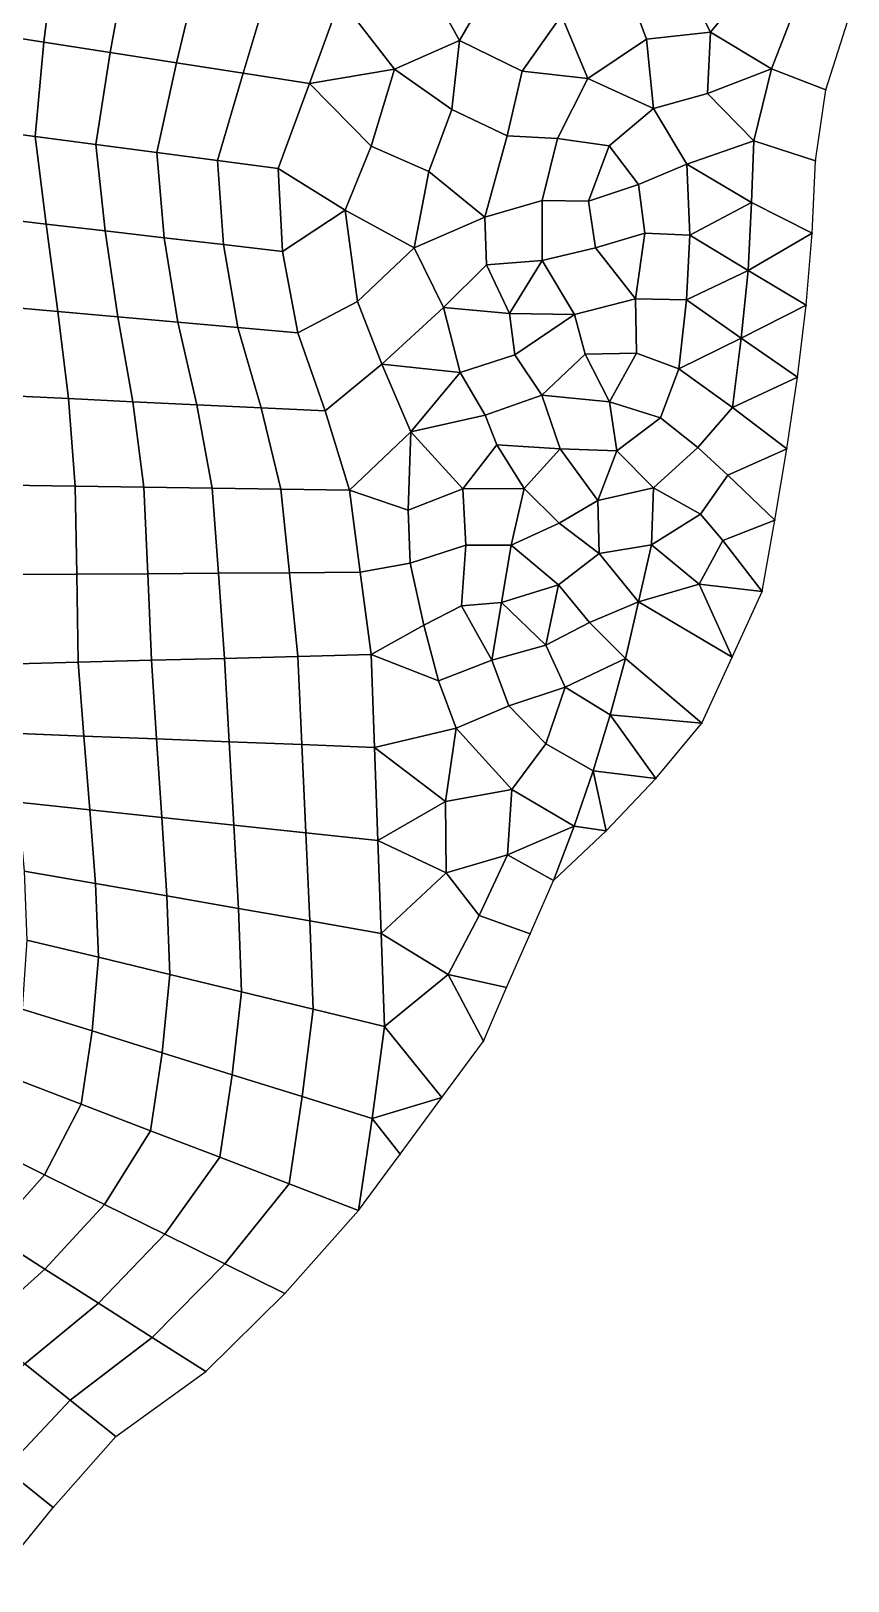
# Model space of a CAD drawing. Extents: x 391089 to 406232, y 6461839 to 6471033.
# Drawn here: x 401794 to 402131, y 6468720 to 6469359 of the extents above; entities that cross this region are included whole.
import ezdxf

# ---------------------------------------------------------------- set-up
doc = ezdxf.new("R2010")
doc.units = 0
for name, color, linetype in [('MESH_BOUND', 25, 'CONTINUOUS'), ('MESH_ELEMS', 18, 'CONTINUOUS'), ('MESH_NODES', 18, 'CONTINUOUS')]:
    doc.layers.add(name, color=color, linetype=linetype)

msp = doc.modelspace()

# ---------------------------------------------------------------- linework, layer by layer
at = {"layer": 'MESH_BOUND', "color": 25}
for points in [[(402121.69, 6469334.8, 1.685), (402130.835, 6469363.17, 1.652)], [(402117.461, 6469305.47, 1.757), (402121.69, 6469334.8, 1.685)], [(402116.074, 6469275.65, 1.699), (402117.461, 6469305.47, 1.757)], [(402113.606, 6469245.9, 3.527), (402116.074, 6469275.65, 1.699)], [(402110.076, 6469216.28, 1.505), (402113.606, 6469245.9, 3.527)], [(402105.648, 6469186.75, 1.611), (402110.076, 6469216.28, 1.505)], [(402100.619, 6469157.33, 2.066), (402105.648, 6469186.75, 1.611)], [(402095.504, 6469127.92, 1.446), (402100.619, 6469157.33, 2.066)], [(402083.072, 6469100.78, 1.192), (402095.504, 6469127.92, 1.446)], [(402070.635, 6469073.65, 1.191), (402083.072, 6469100.78, 1.192)], [(402051.672, 6469050.78, 1.052), (402070.635, 6469073.65, 1.191)], [(402031.115, 6469029.17, 0.865), (402051.672, 6469050.78, 1.052)], [(402009.396, 6469008.69, 0.041), (402031.115, 6469029.17, 0.865)], [(401999.748, 6468986.65, 0.052), (402009.396, 6469008.69, 0.041)], [(401990.069, 6468964.61, 0.069), (401999.748, 6468986.65, 0.052)], [(401980.592, 6468942.49, 0.085), (401990.069, 6468964.61, 0.069)], [(401963.416, 6468919.2, 0.086), (401980.592, 6468942.49, 0.085)], [(401946.24, 6468895.92, 0.12), (401963.416, 6468919.2, 0.086)], [(401929.064, 6468872.63, 0.162), (401946.24, 6468895.92, 0.12)], [(401898.704, 6468838.34, 0.245), (401929.064, 6468872.63, 0.162)], [(401866.144, 6468806.19, 0.347), (401898.704, 6468838.34, 0.245)], [(401828.951, 6468779.5, 0.359), (401866.144, 6468806.19, 0.347)], [(401803.187, 6468750.17, 0.372), (401828.951, 6468779.5, 0.359)], [(401778.575, 6468719.85, 6.029), (401803.187, 6468750.17, 0.372)]]:
    msp.add_polyline3d(points, dxfattribs=at)
at = {"layer": 'MESH_ELEMS', "color": 178}
for points in [[(401804.118, 6469393.17, -0.278), (401774.766, 6469398.38, 0.017), (401771.891, 6469358.67, 0.027), (401799.273, 6469354.4, -0.186)], [(401833.471, 6469387.97, -2.003), (401804.118, 6469393.17, -0.278), (401799.273, 6469354.4, -0.186), (401826.655, 6469350.13, -2.323)], [(401862.824, 6469382.76, -2.13), (401833.471, 6469387.97, -2.003), (401826.655, 6469350.13, -2.323), (401854.037, 6469345.86, -2.268)], [(401892.176, 6469377.55, -0.141), (401862.824, 6469382.76, -2.13), (401854.037, 6469345.86, -2.268), (401881.419, 6469341.58, 0.147)], [(401943.937, 6469343.29, 0.885), (401970.607, 6469355.03, 0.756), (401955.681, 6469382.35, 1.117), (401921.529, 6469372.34, 0.235)], [(401986.04, 6469381.73, 0.954), (401955.681, 6469382.35, 1.117), (401970.607, 6469355.03, 0.756), (401986.04, 6469381.73, 0.954)], [(401970.607, 6469355.03, 0.756), (401996.44, 6469342.42, 0.651), (402012.682, 6469365.35, 0.664), (401986.04, 6469381.73, 0.954)], [(402061.304, 6469383.72, 1.242), (402039.907, 6469376.79, 0.706), (402047.703, 6469355.61, 0.421), (402074.115, 6469358.53, 0.876)], [(402061.304, 6469383.72, 1.242), (402074.115, 6469358.53, 0.876), (402090.367, 6469378.25, 1.049), (402061.304, 6469383.72, 1.242)], [(401921.529, 6469372.34, 0.235), (401892.176, 6469377.55, -0.141), (401881.419, 6469341.58, 0.147), (401908.801, 6469337.31, 0.293)], [(402047.703, 6469355.61, 0.421), (402039.907, 6469376.79, 0.706), (402012.682, 6469365.35, 0.664), (402023.586, 6469339.43, 0.771)], [(402074.115, 6469358.53, 0.876), (402099.335, 6469343.37, 0.723), (402109.103, 6469368.46, 1.56), (402090.367, 6469378.25, 1.049)], [(401908.801, 6469337.31, 0.293), (401943.937, 6469343.29, 0.885), (401921.529, 6469372.34, 0.235), (401908.801, 6469337.31, 0.293)], [(402109.103, 6469368.46, 1.56), (402099.335, 6469343.37, 0.723), (402121.69, 6469334.8, 1.685), (402130.835, 6469363.17, 1.652)], [(402023.586, 6469339.43, 0.771), (402012.682, 6469365.35, 0.664), (401996.44, 6469342.42, 0.651), (402023.586, 6469339.43, 0.771)], [(401799.273, 6469354.4, -0.186), (401771.891, 6469358.67, 0.027), (401770.69, 6469318.81, 5.722), (401795.738, 6469315.51, -0.002)], [(401826.655, 6469350.13, -2.323), (401799.273, 6469354.4, -0.186), (401795.738, 6469315.51, -0.002), (401820.786, 6469312.21, -2.234)], [(401970.607, 6469355.03, 0.756), (401943.937, 6469343.29, 0.885), (401967.444, 6469326.58, 0.7), (401970.607, 6469355.03, 0.756)], [(401996.44, 6469342.42, 0.651), (401970.607, 6469355.03, 0.756), (401967.444, 6469326.58, 0.7), (401990.284, 6469315.73, 0.873)], [(402047.703, 6469355.61, 0.421), (402023.586, 6469339.43, 0.771), (402050.6, 6469326.99, 0.754), (402047.703, 6469355.61, 0.421)], [(402072.959, 6469333.2, 0.862), (402074.115, 6469358.53, 0.876), (402047.703, 6469355.61, 0.421), (402050.6, 6469326.99, 0.754)], [(402072.959, 6469333.2, 0.862), (402099.335, 6469343.37, 0.723), (402074.115, 6469358.53, 0.876), (402072.959, 6469333.2, 0.862)], [(401854.037, 6469345.86, -2.268), (401826.655, 6469350.13, -2.323), (401820.786, 6469312.21, -2.234), (401845.834, 6469308.92, -2.605)], [(401881.419, 6469341.58, 0.147), (401854.037, 6469345.86, -2.268), (401845.834, 6469308.92, -2.605), (401870.882, 6469305.62, -0.133)], [(401908.801, 6469337.31, 0.293), (401881.419, 6469341.58, 0.147), (401870.882, 6469305.62, -0.133), (401895.93, 6469302.32, 0.316)], [(401908.801, 6469337.31, 0.293), (401934.311, 6469311.49, 0.909), (401943.937, 6469343.29, 0.885), (401908.801, 6469337.31, 0.293)], [(401967.444, 6469326.58, 0.7), (401943.937, 6469343.29, 0.885), (401934.311, 6469311.49, 0.909), (401957.965, 6469301.05, 0.91)], [(402011.036, 6469314.72, 0.862), (402023.586, 6469339.43, 0.771), (401996.44, 6469342.42, 0.651), (401990.284, 6469315.73, 0.873)], [(402072.959, 6469333.2, 0.862), (402092.044, 6469313.68, 0.944), (402099.335, 6469343.37, 0.723), (402072.959, 6469333.2, 0.862)], [(402121.69, 6469334.8, 1.685), (402099.335, 6469343.37, 0.723), (402092.044, 6469313.68, 0.944), (402117.461, 6469305.47, 1.757)], [(401934.311, 6469311.49, 0.909), (401908.801, 6469337.31, 0.293), (401895.93, 6469302.32, 0.316), (401923.542, 6469285.15, 0.74)], [(402032.371, 6469311.61, 0.889), (402050.6, 6469326.99, 0.754), (402023.586, 6469339.43, 0.771), (402011.036, 6469314.72, 0.862)], [(402072.959, 6469333.2, 0.862), (402050.6, 6469326.99, 0.754), (402064.346, 6469304.08, 0.816), (402092.044, 6469313.68, 0.944)], [(401990.284, 6469315.73, 0.873), (401967.444, 6469326.58, 0.7), (401957.965, 6469301.05, 0.91), (401981.158, 6469282.31, 0.524)], [(402044.476, 6469295.65, 0.788), (402064.346, 6469304.08, 0.816), (402050.6, 6469326.99, 0.754), (402032.371, 6469311.61, 0.889)], [(401795.738, 6469315.51, -0.002), (401770.69, 6469318.81, 5.722), (401775.885, 6469282.22, 6.142), (401800.243, 6469279.41, 0.061)], [(401820.786, 6469312.21, -2.234), (401795.738, 6469315.51, -0.002), (401800.243, 6469279.41, 0.061), (401824.601, 6469276.59, -2.856)], [(402004.712, 6469289.06, 0.598), (402011.036, 6469314.72, 0.862), (401990.284, 6469315.73, 0.873), (401981.158, 6469282.31, 0.524)], [(401845.834, 6469308.92, -2.605), (401820.786, 6469312.21, -2.234), (401824.601, 6469276.59, -2.856), (401848.96, 6469273.78, -2.181)], [(401957.965, 6469301.05, 0.91), (401934.311, 6469311.49, 0.909), (401923.542, 6469285.15, 0.74), (401952.008, 6469269.66, 0.955)], [(402004.712, 6469289.06, 0.598), (402023.832, 6469288.79, 0.727), (402032.371, 6469311.61, 0.889), (402011.036, 6469314.72, 0.862)], [(402032.371, 6469311.61, 0.889), (402023.832, 6469288.79, 0.727), (402044.476, 6469295.65, 0.788), (402032.371, 6469311.61, 0.889)], [(402091.055, 6469288.24, 0.67), (402092.044, 6469313.68, 0.944), (402064.346, 6469304.08, 0.816), (402091.055, 6469288.24, 0.67)], [(402117.461, 6469305.47, 1.757), (402092.044, 6469313.68, 0.944), (402091.055, 6469288.24, 0.67), (402116.074, 6469275.65, 1.699)], [(401870.882, 6469305.62, -0.133), (401845.834, 6469308.92, -2.605), (401848.96, 6469273.78, -2.181), (401873.318, 6469270.96, 0.033)], [(401895.93, 6469302.32, 0.316), (401870.882, 6469305.62, -0.133), (401873.318, 6469270.96, 0.033), (401897.676, 6469268.15, 0.78)], [(402047.113, 6469275.63, 0.972), (402065.683, 6469274.86, 0.842), (402064.346, 6469304.08, 0.816), (402044.476, 6469295.65, 0.788)], [(402064.346, 6469304.08, 0.816), (402065.683, 6469274.86, 0.842), (402091.055, 6469288.24, 0.67), (402064.346, 6469304.08, 0.816)], [(401895.93, 6469302.32, 0.316), (401897.676, 6469268.15, 0.78), (401923.542, 6469285.15, 0.74), (401895.93, 6469302.32, 0.316)], [(401957.965, 6469301.05, 0.91), (401952.008, 6469269.66, 0.955), (401981.158, 6469282.31, 0.524), (401957.965, 6469301.05, 0.91)], [(402023.832, 6469288.79, 0.727), (402026.685, 6469269.6, 0.824), (402047.113, 6469275.63, 0.972), (402044.476, 6469295.65, 0.788)], [(401897.676, 6469268.15, 0.78), (401903.991, 6469234.54, 0.834), (401928.583, 6469247.44, 0.683), (401923.542, 6469285.15, 0.74)], [(401952.008, 6469269.66, 0.955), (401923.542, 6469285.15, 0.74), (401928.583, 6469247.44, 0.683), (401952.008, 6469269.66, 0.955)], [(402004.731, 6469264.41, 0.526), (402004.712, 6469289.06, 0.598), (401981.158, 6469282.31, 0.524), (401981.865, 6469262.59, 0.561)], [(402004.712, 6469289.06, 0.598), (402004.731, 6469264.41, 0.526), (402026.685, 6469269.6, 0.824), (402023.832, 6469288.79, 0.727)], [(402091.055, 6469288.24, 0.67), (402065.683, 6469274.86, 0.842), (402089.661, 6469260.24, 0.793), (402091.055, 6469288.24, 0.67)], [(402116.074, 6469275.65, 1.699), (402091.055, 6469288.24, 0.67), (402089.661, 6469260.24, 0.793), (402116.074, 6469275.65, 1.699)], [(401800.243, 6469279.41, 0.061), (401775.885, 6469282.22, 6.142), (401780.362, 6469245.54, 5.926), (401805.087, 6469243.34, -0.023)], [(401824.601, 6469276.59, -2.856), (401800.243, 6469279.41, 0.061), (401805.087, 6469243.34, -0.023), (401829.813, 6469241.14, -3.201)], [(401981.865, 6469262.59, 0.561), (401981.158, 6469282.31, 0.524), (401952.008, 6469269.66, 0.955), (401964.004, 6469245.03, 0.737)], [(401848.96, 6469273.78, -2.181), (401824.601, 6469276.59, -2.856), (401829.813, 6469241.14, -3.201), (401854.539, 6469238.94, -1.562)], [(401873.318, 6469270.96, 0.033), (401848.96, 6469273.78, -2.181), (401854.539, 6469238.94, -1.562), (401879.265, 6469236.74, 0.061)], [(401897.676, 6469268.15, 0.78), (401873.318, 6469270.96, 0.033), (401879.265, 6469236.74, 0.061), (401903.991, 6469234.54, 0.834)], [(402047.113, 6469275.63, 0.972), (402026.685, 6469269.6, 0.824), (402043.234, 6469248.55, 0.743), (402047.113, 6469275.63, 0.972)], [(402043.234, 6469248.55, 0.743), (402064.3, 6469248.2, 0.946), (402065.683, 6469274.86, 0.842), (402047.113, 6469275.63, 0.972)], [(402089.661, 6469260.24, 0.793), (402065.683, 6469274.86, 0.842), (402064.3, 6469248.2, 0.946), (402089.661, 6469260.24, 0.793)], [(402089.661, 6469260.24, 0.793), (402113.606, 6469245.9, 3.527), (402116.074, 6469275.65, 1.699), (402089.661, 6469260.24, 0.793)], [(401964.004, 6469245.03, 0.737), (401952.008, 6469269.66, 0.955), (401928.583, 6469247.44, 0.683), (401938.662, 6469221.68, 0.788)], [(402004.731, 6469264.41, 0.526), (401981.865, 6469262.59, 0.561), (401991.279, 6469242.58, 0.745), (402004.731, 6469264.41, 0.526)], [(401991.279, 6469242.58, 0.745), (402018.116, 6469242.13, 0.98), (402004.731, 6469264.41, 0.526), (401991.279, 6469242.58, 0.745)], [(402018.116, 6469242.13, 0.98), (402043.234, 6469248.55, 0.743), (402026.685, 6469269.6, 0.824), (402004.731, 6469264.41, 0.526)], [(401964.004, 6469245.03, 0.737), (401991.279, 6469242.58, 0.745), (401981.865, 6469262.59, 0.561), (401964.004, 6469245.03, 0.737)], [(402064.3, 6469248.2, 0.946), (402086.793, 6469232.32, 0.812), (402089.661, 6469260.24, 0.793), (402064.3, 6469248.2, 0.946)], [(402089.661, 6469260.24, 0.793), (402086.793, 6469232.32, 0.812), (402113.606, 6469245.9, 3.527), (402089.661, 6469260.24, 0.793)], [(401805.087, 6469243.34, -0.023), (401780.362, 6469245.54, 5.926), (401783.07, 6469208.71, 4.89), (401809.522, 6469207.43, 0.022)], [(401938.662, 6469221.68, 0.788), (401928.583, 6469247.44, 0.683), (401903.991, 6469234.54, 0.834), (401915.328, 6469202.32, 0.106)], [(402022.502, 6469225.74, 0.701), (402043.678, 6469226.22, 0.642), (402043.234, 6469248.55, 0.743), (402018.116, 6469242.13, 0.98)], [(402043.678, 6469226.22, 0.642), (402061.028, 6469219.64, 0.974), (402064.3, 6469248.2, 0.946), (402043.234, 6469248.55, 0.743)], [(402064.3, 6469248.2, 0.946), (402061.028, 6469219.64, 0.974), (402086.793, 6469232.32, 0.812), (402064.3, 6469248.2, 0.946)], [(402113.606, 6469245.9, 3.527), (402086.793, 6469232.32, 0.812), (402110.076, 6469216.28, 1.505), (402113.606, 6469245.9, 3.527)], [(401829.813, 6469241.14, -3.201), (401805.087, 6469243.34, -0.023), (401809.522, 6469207.43, 0.022), (401835.973, 6469206.15, -3.083)], [(401854.539, 6469238.94, -1.562), (401829.813, 6469241.14, -3.201), (401835.973, 6469206.15, -3.083), (401862.425, 6469204.88, -1.103)], [(401879.265, 6469236.74, 0.061), (401854.539, 6469238.94, -1.562), (401862.425, 6469204.88, -1.103), (401888.876, 6469203.6, 0)], [(401970.926, 6469218.12, 0.697), (401964.004, 6469245.03, 0.737), (401938.662, 6469221.68, 0.788), (401970.926, 6469218.12, 0.697)], [(401964.004, 6469245.03, 0.737), (401970.926, 6469218.12, 0.697), (401993.469, 6469225.54, 0.639), (401991.279, 6469242.58, 0.745)], [(401991.279, 6469242.58, 0.745), (401993.469, 6469225.54, 0.639), (402018.116, 6469242.13, 0.98), (401991.279, 6469242.58, 0.745)], [(402022.502, 6469225.74, 0.701), (402018.116, 6469242.13, 0.98), (401993.469, 6469225.54, 0.639), (402004.592, 6469208.82, 0.688)], [(401903.991, 6469234.54, 0.834), (401879.265, 6469236.74, 0.061), (401888.876, 6469203.6, 0), (401915.328, 6469202.32, 0.106)], [(402043.678, 6469226.22, 0.642), (402022.502, 6469225.74, 0.701), (402032.538, 6469206.14, 0.032), (402043.678, 6469226.22, 0.642)], [(402053.515, 6469199.45, 0.034), (402061.028, 6469219.64, 0.974), (402043.678, 6469226.22, 0.642), (402032.538, 6469206.14, 0.032)], [(402086.793, 6469232.32, 0.812), (402061.028, 6469219.64, 0.974), (402083.247, 6469203.8, 0.879), (402086.793, 6469232.32, 0.812)], [(402110.076, 6469216.28, 1.505), (402086.793, 6469232.32, 0.812), (402083.247, 6469203.8, 0.879), (402110.076, 6469216.28, 1.505)], [(401950.586, 6469193.69, 1.871), (401938.662, 6469221.68, 0.788), (401915.328, 6469202.32, 0.106), (401925.26, 6469169.6, 0.068)], [(401970.926, 6469218.12, 0.697), (401938.662, 6469221.68, 0.788), (401950.586, 6469193.69, 1.871), (401970.926, 6469218.12, 0.697)], [(401981.26, 6469200.58, 1.183), (402004.592, 6469208.82, 0.688), (401993.469, 6469225.54, 0.639), (401970.926, 6469218.12, 0.697)], [(402004.592, 6469208.82, 0.688), (402032.538, 6469206.14, 0.032), (402022.502, 6469225.74, 0.701), (402004.592, 6469208.82, 0.688)], [(402053.515, 6469199.45, 0.034), (402068.992, 6469187.3, 0.586), (402083.247, 6469203.8, 0.879), (402061.028, 6469219.64, 0.974)], [(401970.926, 6469218.12, 0.697), (401950.586, 6469193.69, 1.871), (401981.26, 6469200.58, 1.183), (401970.926, 6469218.12, 0.697)], [(402110.076, 6469216.28, 1.505), (402083.247, 6469203.8, 0.879), (402105.648, 6469186.75, 1.611), (402110.076, 6469216.28, 1.505)], [(401809.522, 6469207.43, 0.022), (401783.07, 6469208.71, 4.89), (401783.951, 6469171.78, 3.747), (401812.213, 6469171.34, -0.419)], [(401835.973, 6469206.15, -3.083), (401809.522, 6469207.43, 0.022), (401812.213, 6469171.34, -0.419), (401840.475, 6469170.91, -2.848)], [(401986.093, 6469188.36, 1.625), (402012.144, 6469186.77, 0.019), (402004.592, 6469208.82, 0.688), (401981.26, 6469200.58, 1.183)], [(402032.538, 6469206.14, 0.032), (402004.592, 6469208.82, 0.688), (402012.144, 6469186.77, 0.019), (402035.498, 6469185.84, 0.001)], [(401862.425, 6469204.88, -1.103), (401835.973, 6469206.15, -3.083), (401840.475, 6469170.91, -2.848), (401868.737, 6469170.47, -1.082)], [(401888.876, 6469203.6, 0), (401862.425, 6469204.88, -1.103), (401868.737, 6469170.47, -1.082), (401896.998, 6469170.04, -0.021)], [(401915.328, 6469202.32, 0.106), (401888.876, 6469203.6, 0), (401896.998, 6469170.04, -0.021), (401925.26, 6469169.6, 0.068)], [(401986.093, 6469188.36, 1.625), (401981.26, 6469200.58, 1.183), (401950.586, 6469193.69, 1.871), (401972.017, 6469170.26, 0.439)], [(402053.515, 6469199.45, 0.034), (402032.538, 6469206.14, 0.032), (402035.498, 6469185.84, 0.001), (402053.515, 6469199.45, 0.034)], [(402081.29, 6469175.82, 1.276), (402105.648, 6469186.75, 1.611), (402083.247, 6469203.8, 0.879), (402068.992, 6469187.3, 0.586)], [(402050.59, 6469170.62, 0.019), (402068.992, 6469187.3, 0.586), (402053.515, 6469199.45, 0.034), (402035.498, 6469185.84, 0.001)], [(401950.586, 6469193.69, 1.871), (401925.26, 6469169.6, 0.068), (401949.514, 6469161.47, 0.725), (401950.586, 6469193.69, 1.871)], [(401950.586, 6469193.69, 1.871), (401949.514, 6469161.47, 0.725), (401972.017, 6469170.26, 0.439), (401950.586, 6469193.69, 1.871)], [(401997.363, 6469170.32, 0.031), (401986.093, 6469188.36, 1.625), (401972.017, 6469170.26, 0.439), (401997.363, 6469170.32, 0.031)], [(401986.093, 6469188.36, 1.625), (401997.363, 6469170.32, 0.031), (402012.144, 6469186.77, 0.019), (401986.093, 6469188.36, 1.625)], [(402011.778, 6469156.02, 0.001), (402027.663, 6469165.39, 0.003), (402012.144, 6469186.77, 0.019), (401997.363, 6469170.32, 0.031)], [(402012.144, 6469186.77, 0.019), (402027.663, 6469165.39, 0.003), (402035.498, 6469185.84, 0.001), (402012.144, 6469186.77, 0.019)], [(402027.663, 6469165.39, 0.003), (402050.59, 6469170.62, 0.019), (402035.498, 6469185.84, 0.001), (402027.663, 6469165.39, 0.003)], [(402070.023, 6469159.82, 1.416), (402081.29, 6469175.82, 1.276), (402068.992, 6469187.3, 0.586), (402050.59, 6469170.62, 0.019)], [(402081.29, 6469175.82, 1.276), (402100.619, 6469157.33, 2.066), (402105.648, 6469186.75, 1.611), (402081.29, 6469175.82, 1.276)], [(402079.283, 6469148.95, 1.081), (402100.619, 6469157.33, 2.066), (402081.29, 6469175.82, 1.276), (402070.023, 6469159.82, 1.416)], [(401812.213, 6469171.34, -0.419), (401783.951, 6469171.78, 3.747), (401783.735, 6469134.83, 3.396), (401812.94, 6469135.03, -0.503)], [(401840.475, 6469170.91, -2.848), (401812.213, 6469171.34, -0.419), (401812.94, 6469135.03, -0.503), (401842.146, 6469135.23, -2.338)], [(401868.737, 6469170.47, -1.082), (401840.475, 6469170.91, -2.848), (401842.146, 6469135.23, -2.338), (401871.351, 6469135.44, -1.258)], [(401896.998, 6469170.04, -0.021), (401868.737, 6469170.47, -1.082), (401871.351, 6469135.44, -1.258), (401900.556, 6469135.64, -0.065)], [(401925.26, 6469169.6, 0.068), (401896.998, 6469170.04, -0.021), (401900.556, 6469135.64, -0.065), (401929.761, 6469135.84, 0.071)], [(401949.514, 6469161.47, 0.725), (401925.26, 6469169.6, 0.068), (401929.761, 6469135.84, 0.071), (401950.316, 6469139.59, 0.92)], [(401973.341, 6469146.93, 0.856), (401972.017, 6469170.26, 0.439), (401949.514, 6469161.47, 0.725), (401950.316, 6469139.59, 0.92)], [(401972.017, 6469170.26, 0.439), (401973.341, 6469146.93, 0.856), (401991.958, 6469147.01, 0.033), (401997.363, 6469170.32, 0.031)], [(401997.363, 6469170.32, 0.031), (401991.958, 6469147.01, 0.033), (402011.778, 6469156.02, 0.001), (401997.363, 6469170.32, 0.031)], [(402049.828, 6469147.12, 1.012), (402050.59, 6469170.62, 0.019), (402027.663, 6469165.39, 0.003), (402028.203, 6469143.61, 0.005)], [(402070.023, 6469159.82, 1.416), (402050.59, 6469170.62, 0.019), (402049.828, 6469147.12, 1.012), (402070.023, 6469159.82, 1.416)], [(402028.203, 6469143.61, 0.005), (402027.663, 6469165.39, 0.003), (402011.778, 6469156.02, 0.001), (402028.203, 6469143.61, 0.005)], [(402011.778, 6469156.02, 0.001), (401991.958, 6469147.01, 0.033), (402011.46, 6469130.69, 0.002), (402028.203, 6469143.61, 0.005)], [(402069.487, 6469130.93, 1.127), (402079.283, 6469148.95, 1.081), (402070.023, 6469159.82, 1.416), (402049.828, 6469147.12, 1.012)], [(402095.504, 6469127.92, 1.446), (402100.619, 6469157.33, 2.066), (402079.283, 6469148.95, 1.081), (402095.504, 6469127.92, 1.446)], [(401950.316, 6469139.59, 0.92), (401955.915, 6469114, 1.707), (401971.46, 6469121.92, 0.688), (401973.341, 6469146.93, 0.856)], [(401987.925, 6469123.28, 0.998), (401991.958, 6469147.01, 0.033), (401973.341, 6469146.93, 0.856), (401971.46, 6469121.92, 0.688)], [(401987.925, 6469123.28, 0.998), (402011.46, 6469130.69, 0.002), (401991.958, 6469147.01, 0.033), (401987.925, 6469123.28, 0.998)], [(402028.203, 6469143.61, 0.005), (402011.46, 6469130.69, 0.002), (402024.241, 6469115.11, 0.005), (402044.504, 6469123.65, 1.121)], [(402049.828, 6469147.12, 1.012), (402028.203, 6469143.61, 0.005), (402044.504, 6469123.65, 1.121), (402049.828, 6469147.12, 1.012)], [(402044.504, 6469123.65, 1.121), (402069.487, 6469130.93, 1.127), (402049.828, 6469147.12, 1.012), (402044.504, 6469123.65, 1.121)], [(402069.487, 6469130.93, 1.127), (402095.504, 6469127.92, 1.446), (402079.283, 6469148.95, 1.081), (402069.487, 6469130.93, 1.127)], [(401955.915, 6469114, 1.707), (401950.316, 6469139.59, 0.92), (401929.761, 6469135.84, 0.071), (401934.189, 6469101.93, 0.083)], [(401812.94, 6469135.03, -0.503), (401783.735, 6469134.83, 3.396), (401783.257, 6469097.88, 0.071), (401813.444, 6469098.69, -0.458)], [(401842.146, 6469135.23, -2.338), (401812.94, 6469135.03, -0.503), (401813.444, 6469098.69, -0.458), (401843.63, 6469099.5, -1.948)], [(401871.351, 6469135.44, -1.258), (401842.146, 6469135.23, -2.338), (401843.63, 6469099.5, -1.948), (401873.816, 6469100.31, -1.571)], [(401900.556, 6469135.64, -0.065), (401871.351, 6469135.44, -1.258), (401873.816, 6469100.31, -1.571), (401904.003, 6469101.12, -0.148)], [(401929.761, 6469135.84, 0.071), (401900.556, 6469135.64, -0.065), (401904.003, 6469101.12, -0.148), (401934.189, 6469101.93, 0.083)], [(401987.925, 6469123.28, 0.998), (402006.195, 6469105.77, 0.003), (402011.46, 6469130.69, 0.002), (401987.925, 6469123.28, 0.998)], [(402024.241, 6469115.11, 0.005), (402011.46, 6469130.69, 0.002), (402006.195, 6469105.77, 0.003), (402024.241, 6469115.11, 0.005)], [(402083.072, 6469100.78, 1.192), (402069.487, 6469130.93, 1.127), (402044.504, 6469123.65, 1.121), (402083.072, 6469100.78, 1.192)], [(402095.504, 6469127.92, 1.446), (402069.487, 6469130.93, 1.127), (402083.072, 6469100.78, 1.192), (402095.504, 6469127.92, 1.446)], [(401971.46, 6469121.92, 0.688), (401955.915, 6469114, 1.707), (401962.002, 6469091.04, 0.07), (401983.931, 6469099.55, 0.035)], [(401983.931, 6469099.55, 0.035), (401987.925, 6469123.28, 0.998), (401971.46, 6469121.92, 0.688), (401983.931, 6469099.55, 0.035)], [(402006.195, 6469105.77, 0.003), (401987.925, 6469123.28, 0.998), (401983.931, 6469099.55, 0.035), (402006.195, 6469105.77, 0.003)], [(402044.504, 6469123.65, 1.121), (402024.241, 6469115.11, 0.005), (402039.04, 6469100.21, 0.757), (402044.504, 6469123.65, 1.121)], [(402039.04, 6469100.21, 0.757), (402070.635, 6469073.65, 1.191), (402083.072, 6469100.78, 1.192), (402044.504, 6469123.65, 1.121)], [(401962.002, 6469091.04, 0.07), (401955.915, 6469114, 1.707), (401934.189, 6469101.93, 0.083), (401962.002, 6469091.04, 0.07)], [(402024.241, 6469115.11, 0.005), (402006.195, 6469105.77, 0.003), (402014.18, 6469088.46, 0.001), (402039.04, 6469100.21, 0.757)], [(401991.052, 6469080.68, 0.012), (402014.18, 6469088.46, 0.001), (402006.195, 6469105.77, 0.003), (401983.931, 6469099.55, 0.035)], [(401815.832, 6469068.28, -0.221), (401813.444, 6469098.69, -0.458), (401783.257, 6469097.88, 0.071), (401785.892, 6469069.46, 2.93)], [(401845.771, 6469067.11, -1.904), (401843.63, 6469099.5, -1.948), (401813.444, 6469098.69, -0.458), (401815.832, 6469068.28, -0.221)], [(401875.711, 6469065.94, -1.669), (401873.816, 6469100.31, -1.571), (401843.63, 6469099.5, -1.948), (401845.771, 6469067.11, -1.904)], [(401905.651, 6469064.76, -0.493), (401904.003, 6469101.12, -0.148), (401873.816, 6469100.31, -1.571), (401875.711, 6469065.94, -1.669)], [(401935.591, 6469063.59, 0.087), (401934.189, 6469101.93, 0.083), (401904.003, 6469101.12, -0.148), (401905.651, 6469064.76, -0.493)], [(401935.591, 6469063.59, 0.087), (401969.277, 6469071.56, 0.047), (401962.002, 6469091.04, 0.07), (401934.189, 6469101.93, 0.083)], [(401991.052, 6469080.68, 0.012), (401983.931, 6469099.55, 0.035), (401962.002, 6469091.04, 0.07), (401969.277, 6469071.56, 0.047)], [(402014.18, 6469088.46, 0.001), (402032.821, 6469076.96, 0.023), (402039.04, 6469100.21, 0.757), (402014.18, 6469088.46, 0.001)], [(402039.04, 6469100.21, 0.757), (402032.821, 6469076.96, 0.023), (402070.635, 6469073.65, 1.191), (402039.04, 6469100.21, 0.757)], [(402014.18, 6469088.46, 0.001), (401991.052, 6469080.68, 0.012), (402006.301, 6469065.07, 0.001), (402014.18, 6469088.46, 0.001)], [(402006.301, 6469065.07, 0.001), (402025.714, 6469053.97, 0.028), (402032.821, 6469076.96, 0.023), (402014.18, 6469088.46, 0.001)], [(401969.277, 6469071.56, 0.047), (401992.256, 6469046.27, 0), (402006.301, 6469065.07, 0.001), (401991.052, 6469080.68, 0.012)], [(402051.672, 6469050.78, 1.052), (402032.821, 6469076.96, 0.023), (402025.714, 6469053.97, 0.028), (402051.672, 6469050.78, 1.052)], [(402070.635, 6469073.65, 1.191), (402032.821, 6469076.96, 0.023), (402051.672, 6469050.78, 1.052), (402070.635, 6469073.65, 1.191)], [(401818.219, 6469037.88, -0.257), (401815.832, 6469068.28, -0.221), (401785.892, 6469069.46, 2.93), (401788.526, 6469041.04, 0.111)], [(401847.913, 6469034.72, -1.696), (401845.771, 6469067.11, -1.904), (401815.832, 6469068.28, -0.221), (401818.219, 6469037.88, -0.257)], [(401877.606, 6469031.56, -1.796), (401875.711, 6469065.94, -1.669), (401845.771, 6469067.11, -1.904), (401847.913, 6469034.72, -1.696)], [(401969.277, 6469071.56, 0.047), (401935.591, 6469063.59, 0.087), (401964.948, 6469041.26, 0.025), (401969.277, 6469071.56, 0.047)], [(401964.948, 6469041.26, 0.025), (401992.256, 6469046.27, 0), (401969.277, 6469071.56, 0.047), (401964.948, 6469041.26, 0.025)], [(401907.299, 6469028.4, -0.741), (401905.651, 6469064.76, -0.493), (401875.711, 6469065.94, -1.669), (401877.606, 6469031.56, -1.796)], [(401936.992, 6469025.25, 0.029), (401935.591, 6469063.59, 0.087), (401905.651, 6469064.76, -0.493), (401907.299, 6469028.4, -0.741)], [(401935.591, 6469063.59, 0.087), (401936.992, 6469025.25, 0.029), (401964.948, 6469041.26, 0.025), (401935.591, 6469063.59, 0.087)], [(402025.714, 6469053.97, 0.028), (402006.301, 6469065.07, 0.001), (401992.256, 6469046.27, 0), (402017.976, 6469031.18, 0.033)], [(402017.976, 6469031.18, 0.033), (402031.115, 6469029.17, 0.865), (402025.714, 6469053.97, 0.028), (402017.976, 6469031.18, 0.033)], [(402025.714, 6469053.97, 0.028), (402031.115, 6469029.17, 0.865), (402051.672, 6469050.78, 1.052), (402025.714, 6469053.97, 0.028)], [(401820.607, 6469007.48, 0.025), (401818.219, 6469037.88, -0.257), (401788.526, 6469041.04, 0.111), (401791.161, 6469012.62, 0.153)], [(401965.159, 6469011.93, -0.002), (401964.948, 6469041.26, 0.025), (401936.992, 6469025.25, 0.029), (401965.159, 6469011.93, -0.002)], [(401990.406, 6469019.36, 0.001), (401992.256, 6469046.27, 0), (401964.948, 6469041.26, 0.025), (401965.159, 6469011.93, -0.002)], [(401992.256, 6469046.27, 0), (401990.406, 6469019.36, 0.001), (402017.976, 6469031.18, 0.033), (401992.256, 6469046.27, 0)], [(401850.054, 6469002.33, -1.625), (401847.913, 6469034.72, -1.696), (401818.219, 6469037.88, -0.257), (401820.607, 6469007.48, 0.025)], [(401879.501, 6468997.19, -2.145), (401877.606, 6469031.56, -1.796), (401847.913, 6469034.72, -1.696), (401850.054, 6469002.33, -1.625)], [(401908.947, 6468992.05, -1.048), (401907.299, 6469028.4, -0.741), (401877.606, 6469031.56, -1.796), (401879.501, 6468997.19, -2.145)], [(401938.394, 6468986.91, -0.192), (401936.992, 6469025.25, 0.029), (401907.299, 6469028.4, -0.741), (401908.947, 6468992.05, -1.048)], [(401990.406, 6469019.36, 0.001), (402009.396, 6469008.69, 0.041), (402017.976, 6469031.18, 0.033), (401990.406, 6469019.36, 0.001)], [(402031.115, 6469029.17, 0.865), (402017.976, 6469031.18, 0.033), (402009.396, 6469008.69, 0.041), (402031.115, 6469029.17, 0.865)], [(401938.394, 6468986.91, -0.192), (401965.159, 6469011.93, -0.002), (401936.992, 6469025.25, 0.029), (401938.394, 6468986.91, -0.192)], [(401965.159, 6469011.93, -0.002), (401978.783, 6468994.25, 0.005), (401990.406, 6469019.36, 0.001), (401965.159, 6469011.93, -0.002)], [(401978.783, 6468994.25, 0.005), (401999.748, 6468986.65, 0.052), (402009.396, 6469008.69, 0.041), (401990.406, 6469019.36, 0.001)], [(401821.788, 6468977.04, -0.228), (401820.607, 6469007.48, 0.025), (401791.161, 6469012.62, 0.153), (401792.286, 6468984.16, 1.454)], [(401965.159, 6469011.93, -0.002), (401938.394, 6468986.91, -0.192), (401965.959, 6468970, 0.011), (401978.783, 6468994.25, 0.005)], [(401851.29, 6468969.92, -1.659), (401850.054, 6469002.33, -1.625), (401820.607, 6469007.48, 0.025), (401821.788, 6468977.04, -0.228)], [(401880.792, 6468962.8, -2.631), (401879.501, 6468997.19, -2.145), (401850.054, 6469002.33, -1.625), (401851.29, 6468969.92, -1.659)], [(401910.293, 6468955.68, -0.8), (401908.947, 6468992.05, -1.048), (401879.501, 6468997.19, -2.145), (401880.792, 6468962.8, -2.631)], [(401939.795, 6468948.56, -0.218), (401938.394, 6468986.91, -0.192), (401908.947, 6468992.05, -1.048), (401910.293, 6468955.68, -0.8)], [(401978.783, 6468994.25, 0.005), (401965.959, 6468970, 0.011), (401990.069, 6468964.61, 0.069), (401999.748, 6468986.65, 0.052)], [(401819.26, 6468946.68, -0.077), (401821.788, 6468977.04, -0.228), (401792.286, 6468984.16, 1.454), (401790.402, 6468955.71, 0.2)], [(401965.959, 6468970, 0.011), (401938.394, 6468986.91, -0.192), (401939.795, 6468948.56, -0.218), (401965.959, 6468970, 0.011)], [(401848.118, 6468937.66, -1.733), (401851.29, 6468969.92, -1.659), (401821.788, 6468977.04, -0.228), (401819.26, 6468946.68, -0.077)], [(401876.976, 6468928.63, -2.734), (401880.792, 6468962.8, -2.631), (401851.29, 6468969.92, -1.659), (401848.118, 6468937.66, -1.733)], [(401980.592, 6468942.49, 0.085), (401965.959, 6468970, 0.011), (401939.795, 6468948.56, -0.218), (401963.416, 6468919.2, 0.086)], [(401990.069, 6468964.61, 0.069), (401965.959, 6468970, 0.011), (401980.592, 6468942.49, 0.085), (401990.069, 6468964.61, 0.069)], [(401905.834, 6468919.61, -0.807), (401910.293, 6468955.68, -0.8), (401880.792, 6468962.8, -2.631), (401876.976, 6468928.63, -2.734)], [(401814.653, 6468916.53, -0.3), (401819.26, 6468946.68, -0.077), (401790.402, 6468955.71, 0.2), (401786.05, 6468927.5, 0.247)], [(401934.692, 6468910.58, 0.02), (401939.795, 6468948.56, -0.218), (401910.293, 6468955.68, -0.8), (401905.834, 6468919.61, -0.807)], [(401843.255, 6468905.55, -3.199), (401848.118, 6468937.66, -1.733), (401819.26, 6468946.68, -0.077), (401814.653, 6468916.53, -0.3)], [(401963.416, 6468919.2, 0.086), (401939.795, 6468948.56, -0.218), (401934.692, 6468910.58, 0.02), (401963.416, 6468919.2, 0.086)], [(401871.858, 6468894.58, -2.6), (401876.976, 6468928.63, -2.734), (401848.118, 6468937.66, -1.733), (401843.255, 6468905.55, -3.199)], [(401814.653, 6468916.53, -0.3), (401786.05, 6468927.5, 0.247), (401774.827, 6468899.65, 0.282), (401799.602, 6468887.38, -0.197)], [(401900.461, 6468883.61, -0.23), (401905.834, 6468919.61, -0.807), (401876.976, 6468928.63, -2.734), (401871.858, 6468894.58, -2.6)], [(401929.064, 6468872.63, 0.162), (401934.692, 6468910.58, 0.02), (401905.834, 6468919.61, -0.807), (401900.461, 6468883.61, -0.23)], [(401963.416, 6468919.2, 0.086), (401934.692, 6468910.58, 0.02), (401946.24, 6468895.92, 0.12), (401963.416, 6468919.2, 0.086)], [(401843.255, 6468905.55, -3.199), (401814.653, 6468916.53, -0.3), (401799.602, 6468887.38, -0.197), (401824.378, 6468875.12, -3.526)], [(401934.692, 6468910.58, 0.02), (401929.064, 6468872.63, 0.162), (401946.24, 6468895.92, 0.12), (401934.692, 6468910.58, 0.02)], [(401871.858, 6468894.58, -2.6), (401843.255, 6468905.55, -3.199), (401824.378, 6468875.12, -3.526), (401849.153, 6468862.86, -1.865)], [(401799.602, 6468887.38, -0.197), (401774.827, 6468899.65, 0.282), (401755.407, 6468876.66, 0.298), (401777.555, 6468862.57, 0.064)], [(401900.461, 6468883.61, -0.23), (401871.858, 6468894.58, -2.6), (401849.153, 6468862.86, -1.865), (401873.928, 6468850.6, 0.011)], [(401824.378, 6468875.12, -3.526), (401799.602, 6468887.38, -0.197), (401777.555, 6468862.57, 0.064), (401799.702, 6468848.48, -3.385)], [(401929.064, 6468872.63, 0.162), (401900.461, 6468883.61, -0.23), (401873.928, 6468850.6, 0.011), (401898.704, 6468838.34, 0.245)], [(401849.153, 6468862.86, -1.865), (401824.378, 6468875.12, -3.526), (401799.702, 6468848.48, -3.385), (401821.85, 6468834.38, -3.413)], [(401799.702, 6468848.48, -3.385), (401777.555, 6468862.57, 0.064), (401754.031, 6468839.21, 0.057), (401772.761, 6468824.28, -3.61)], [(401873.928, 6468850.6, 0.011), (401849.153, 6468862.86, -1.865), (401821.85, 6468834.38, -3.413), (401843.997, 6468820.29, 0.113)], [(401898.704, 6468838.34, 0.245), (401873.928, 6468850.6, 0.011), (401843.997, 6468820.29, 0.113), (401866.144, 6468806.19, 0.347)], [(401821.85, 6468834.38, -3.413), (401799.702, 6468848.48, -3.385), (401772.761, 6468824.28, -3.61), (401791.491, 6468809.36, -3.198)], [(401843.997, 6468820.29, 0.113), (401821.85, 6468834.38, -3.413), (401791.491, 6468809.36, -3.198), (401810.221, 6468794.43, 0.058)], [(401866.144, 6468806.19, 0.347), (401843.997, 6468820.29, 0.113), (401810.221, 6468794.43, 0.058), (401828.951, 6468779.5, 0.359)], [(401763.671, 6468781.65, -2.696), (401783.429, 6468765.91, 0.137), (401810.221, 6468794.43, 0.058), (401791.491, 6468809.36, -3.198)], [(401783.429, 6468765.91, 0.137), (401803.187, 6468750.17, 0.372), (401828.951, 6468779.5, 0.359), (401810.221, 6468794.43, 0.058)], [(401757.831, 6468736.29, 0.029), (401778.575, 6468719.85, 6.029), (401803.187, 6468750.17, 0.372), (401783.429, 6468765.91, 0.137)]]:
    msp.add_3dface(points, dxfattribs=at)
at = {"layer": 'MESH_NODES', "color": 18}
for p in [(401799.273, 6469354.4, -0.186), (401970.607, 6469355.03, 0.756), (402047.703, 6469355.61, 0.421), (402074.115, 6469358.53, 0.876), (401826.655, 6469350.13, -2.323), (401854.037, 6469345.86, -2.268), (401881.419, 6469341.58, 0.147), (401943.937, 6469343.29, 0.885), (401996.44, 6469342.42, 0.651), (402099.335, 6469343.37, 0.723), (401908.801, 6469337.31, 0.293), (402023.586, 6469339.43, 0.771), (402121.69, 6469334.8, 1.685), (402072.959, 6469333.2, 0.862), (401967.444, 6469326.58, 0.7), (402050.6, 6469326.99, 0.754), (401795.738, 6469315.51, -0.002), (401990.284, 6469315.73, 0.873), (401820.786, 6469312.21, -2.234), (401934.311, 6469311.49, 0.909), (402011.036, 6469314.72, 0.862), (402032.371, 6469311.61, 0.889), (402092.044, 6469313.68, 0.944), (401845.834, 6469308.92, -2.605), (401870.882, 6469305.62, -0.133), (402064.346, 6469304.08, 0.816), (402117.461, 6469305.47, 1.757), (401895.93, 6469302.32, 0.316), (401957.965, 6469301.05, 0.91), (402044.476, 6469295.65, 0.788), (401923.542, 6469285.15, 0.74), (402004.712, 6469289.06, 0.598), (402023.832, 6469288.79, 0.727), (402091.055, 6469288.24, 0.67), (401800.243, 6469279.41, 0.061), (401981.158, 6469282.31, 0.524), (401824.601, 6469276.59, -2.856), (401848.96, 6469273.78, -2.181), (401873.318, 6469270.96, 0.033), (402047.113, 6469275.63, 0.972), (402065.683, 6469274.86, 0.842), (402116.074, 6469275.65, 1.699), (401897.676, 6469268.15, 0.78), (401952.008, 6469269.66, 0.955), (402004.731, 6469264.41, 0.526), (402026.685, 6469269.6, 0.824), (401981.865, 6469262.59, 0.561), (402089.661, 6469260.24, 0.793), (401928.583, 6469247.44, 0.683), (402043.234, 6469248.55, 0.743), (402064.3, 6469248.2, 0.946), (402113.606, 6469245.9, 3.527), (401805.087, 6469243.34, -0.023), (401829.813, 6469241.14, -3.201), (401854.539, 6469238.94, -1.562), (401964.004, 6469245.03, 0.737), (401991.279, 6469242.58, 0.745), (402018.116, 6469242.13, 0.98), (401879.265, 6469236.74, 0.061), (401903.991, 6469234.54, 0.834), (402043.678, 6469226.22, 0.642), (402086.793, 6469232.32, 0.812), (401938.662, 6469221.68, 0.788), (401993.469, 6469225.54, 0.639), (402022.502, 6469225.74, 0.701), (402061.028, 6469219.64, 0.974), (401970.926, 6469218.12, 0.697), (402110.076, 6469216.28, 1.505), (401809.522, 6469207.43, 0.022), (402004.592, 6469208.82, 0.688), (401835.973, 6469206.15, -3.083), (401862.425, 6469204.88, -1.103), (401888.876, 6469203.6, 0), (401915.328, 6469202.32, 0.106), (401981.26, 6469200.58, 1.183), (402032.538, 6469206.14, 0.032), (402083.247, 6469203.8, 0.879), (402053.515, 6469199.45, 0.034), (401950.586, 6469193.69, 1.871), (401986.093, 6469188.36, 1.625), (402012.144, 6469186.77, 0.019), (402035.498, 6469185.84, 0.001), (402068.992, 6469187.3, 0.586), (402105.648, 6469186.75, 1.611), (402081.29, 6469175.82, 1.276), (401812.213, 6469171.34, -0.419), (401840.475, 6469170.91, -2.848), (401868.737, 6469170.47, -1.082), (401896.998, 6469170.04, -0.021), (401925.26, 6469169.6, 0.068), (401972.017, 6469170.26, 0.439), (401997.363, 6469170.32, 0.031), (402050.59, 6469170.62, 0.019), (402027.663, 6469165.39, 0.003), (401949.514, 6469161.47, 0.725), (402011.778, 6469156.02, 0.001), (402070.023, 6469159.82, 1.416), (402100.619, 6469157.33, 2.066), (401973.341, 6469146.93, 0.856), (401991.958, 6469147.01, 0.033), (402028.203, 6469143.61, 0.005), (402049.828, 6469147.12, 1.012), (402079.283, 6469148.95, 1.081), (401950.316, 6469139.59, 0.92), (401812.94, 6469135.03, -0.503), (401842.146, 6469135.23, -2.338), (401871.351, 6469135.44, -1.258), (401900.556, 6469135.64, -0.065), (401929.761, 6469135.84, 0.071), (402011.46, 6469130.69, 0.002), (402069.487, 6469130.93, 1.127), (402095.504, 6469127.92, 1.446), (401971.46, 6469121.92, 0.688), (401987.925, 6469123.28, 0.998), (402044.504, 6469123.65, 1.121), (401955.915, 6469114, 1.707), (402024.241, 6469115.11, 0.005), (402006.195, 6469105.77, 0.003), (401813.444, 6469098.69, -0.458), (401843.63, 6469099.5, -1.948), (401873.816, 6469100.31, -1.571), (401904.003, 6469101.12, -0.148), (401934.189, 6469101.93, 0.083), (401983.931, 6469099.55, 0.035), (402039.04, 6469100.21, 0.757), (402083.072, 6469100.78, 1.192), (401962.002, 6469091.04, 0.07), (402014.18, 6469088.46, 0.001), (401991.052, 6469080.68, 0.012), (402032.821, 6469076.96, 0.023), (402070.635, 6469073.65, 1.191), (401815.832, 6469068.28, -0.221), (401845.771, 6469067.11, -1.904), (401969.277, 6469071.56, 0.047), (401875.711, 6469065.94, -1.669), (401905.651, 6469064.76, -0.493), (401935.591, 6469063.59, 0.087), (402006.301, 6469065.07, 0.001), (402025.714, 6469053.97, 0.028), (402051.672, 6469050.78, 1.052), (401964.948, 6469041.26, 0.025), (401992.256, 6469046.27, 0), (401818.219, 6469037.88, -0.257), (401847.913, 6469034.72, -1.696), (401877.606, 6469031.56, -1.796), (401907.299, 6469028.4, -0.741), (402017.976, 6469031.18, 0.033), (402031.115, 6469029.17, 0.865), (401936.992, 6469025.25, 0.029), (401990.406, 6469019.36, 0.001), (401965.159, 6469011.93, -0.002), (402009.396, 6469008.69, 0.041), (401820.607, 6469007.48, 0.025), (401850.054, 6469002.33, -1.625), (401879.501, 6468997.19, -2.145), (401908.947, 6468992.05, -1.048), (401978.783, 6468994.25, 0.005), (401938.394, 6468986.91, -0.192), (401999.748, 6468986.65, 0.052), (401821.788, 6468977.04, -0.228), (401851.29, 6468969.92, -1.659), (401965.959, 6468970, 0.011), (401990.069, 6468964.61, 0.069), (401880.792, 6468962.8, -2.631), (401910.293, 6468955.68, -0.8), (401819.26, 6468946.68, -0.077), (401939.795, 6468948.56, -0.218), (401980.592, 6468942.49, 0.085), (401848.118, 6468937.66, -1.733), (401876.976, 6468928.63, -2.734), (401905.834, 6468919.61, -0.807), (401963.416, 6468919.2, 0.086), (401814.653, 6468916.53, -0.3), (401934.692, 6468910.58, 0.02), (401843.255, 6468905.55, -3.199), (401871.858, 6468894.58, -2.6), (401946.24, 6468895.92, 0.12), (401799.602, 6468887.38, -0.197), (401900.461, 6468883.61, -0.23), (401824.378, 6468875.12, -3.526), (401929.064, 6468872.63, 0.162), (401849.153, 6468862.86, -1.865), (401873.928, 6468850.6, 0.011), (401799.702, 6468848.48, -3.385), (401898.704, 6468838.34, 0.245), (401821.85, 6468834.38, -3.413), (401843.997, 6468820.29, 0.113), (401866.144, 6468806.19, 0.347), (401810.221, 6468794.43, 0.058), (401828.951, 6468779.5, 0.359), (401803.187, 6468750.17, 0.372)]:
    msp.add_point(p, dxfattribs=at)

doc.saveas('drawing.dxf')
